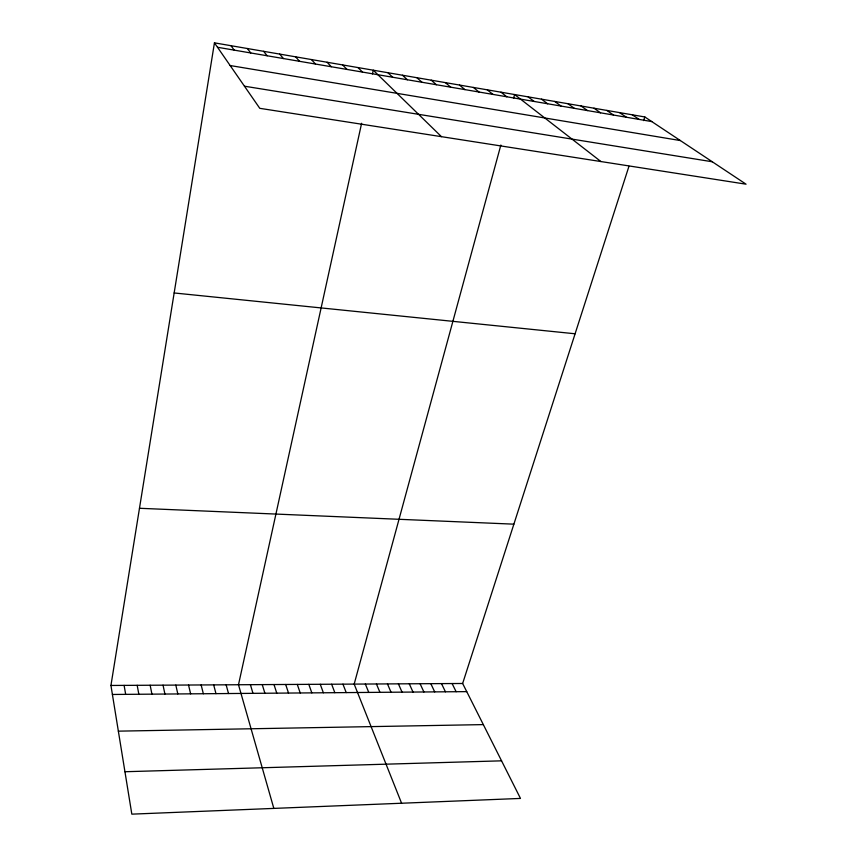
<?xml version="1.0" encoding="UTF-8"?>
<svg xmlns="http://www.w3.org/2000/svg" width="857" height="857" viewBox="0 0 857 857"><rect width="100%" height="100%" fill="white"/><g stroke="black" fill="none" stroke-linecap="round" stroke-linejoin="round"><path stroke-width="1.29" d="M628.952 166.29L462.641 683.49L520.478 798.424L131.828 814.15L110.939 685.461L214.443 42.85L644.818 116.959L746.061 184.191L259.778 108.325L214.443 42.85M361.622 123.269L238.492 684.743L273.833 808.408M372.441 73.927L373.266 70.199L441.473 136.67M500.863 145.037L354.177 684.1L401.59 803.234M513.557 98.373L514.596 94.538L600.939 161.555M643.639 120.612L644.818 116.959M124.94 771.729L501.57 760.834M118.352 731.15L483.337 724.604M112.406 694.47L466.733 691.631M110.939 685.461L462.641 683.49M139.477 508.276L513.879 524.163M174.153 292.965L575.101 333.78M244.459 86.203L712.296 161.769M230.147 65.539L680.362 140.559M217.507 47.274L651.791 121.587M632.262 114.795L639.14 119.423M619.6 112.621L626.381 117.238M606.842 110.424L613.516 115.042M593.976 108.207L600.553 112.824M581.014 105.968L587.484 110.585M567.945 103.718L574.308 108.336M554.768 101.458L561.024 106.064M541.485 99.166L547.634 103.772M528.105 96.862L534.125 101.458M500.991 92.192L506.787 96.777M487.269 89.824L492.946 94.409M473.428 87.446L478.988 92.02M459.481 85.047L464.912 89.61M445.404 82.626L450.718 87.189M431.221 80.183L436.406 84.736M416.909 77.719L421.965 82.261M402.49 75.234L407.407 79.776M387.932 72.727L392.72 77.259M358.012 67.574L362.511 72.095M342.629 64.918L346.978 69.428M327.106 62.25L331.305 66.75M311.434 59.551L315.494 64.05M295.633 56.83L299.532 61.318M279.693 54.087L283.421 58.555M263.602 51.313L267.17 55.78M247.362 48.517L250.769 52.973M230.972 45.7L234.218 50.134M452.1 683.554L456.128 691.717M441.494 683.607L445.447 691.803M430.825 683.672L434.703 691.888M420.08 683.725L423.894 691.974M409.271 683.79L413.01 692.06M398.398 683.854L402.051 692.145M387.45 683.907L391.028 692.231M376.427 683.972L379.93 692.327M365.339 684.036L368.767 692.413M342.95 684.165L346.217 692.595M331.648 684.229L334.83 692.681M320.261 684.293L323.368 692.777M308.809 684.357L311.83 692.874M297.283 684.422L300.218 692.959M285.681 684.486L288.52 693.056M273.994 684.55L276.757 693.152M262.242 684.614L264.909 693.249M250.405 684.679L252.976 693.345M226.13 684.818L228.519 693.538M213.682 684.882L215.975 693.645M201.149 684.957L203.345 693.742M188.529 685.022L190.629 693.849M175.824 685.097L177.817 693.945M163.034 685.172L164.919 694.052M150.146 685.236L151.935 694.159M137.174 685.311L138.845 694.256M124.104 685.386L125.668 694.363"/></g></svg>
